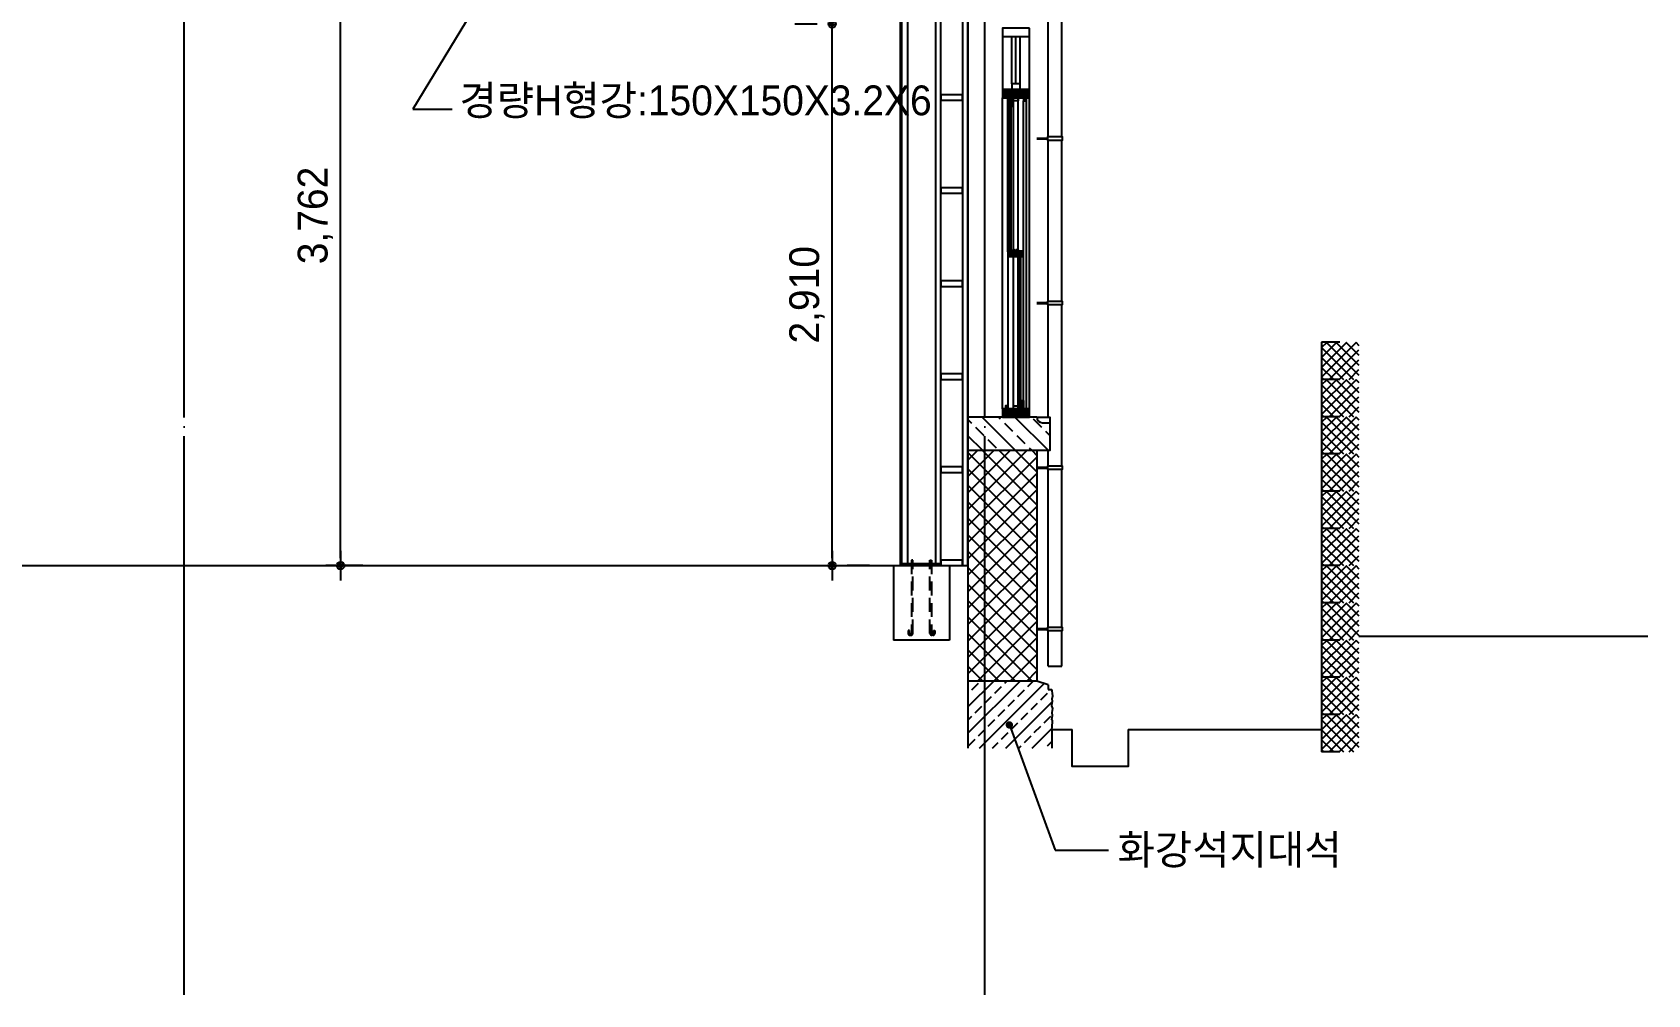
# Model space of a CAD drawing. Extents: x 257532 to 291172, y -129942 to -106182.
# Drawn here: x 274267 to 282945, y -123682 to -118511 of the extents above; entities that cross this region are included whole.
import ezdxf

# ---------------------------------------------------------------- set-up
doc = ezdxf.new("R2010")
doc.units = 0
doc.header["$LTSCALE"] = 50
doc.header["$MEASUREMENT"] = 0
doc.header["$PDMODE"] = 35
doc.header["$PDSIZE"] = -10
doc.linetypes.add('CEN', pattern=[62, 60, -1, 0, -1])
doc.linetypes.add('HID', pattern=[2.3, 1.5, -0.8])
doc.layers.get('0').update_dxf_attribs({"linetype": 'CONTINUOUS'})
doc.layers.get('DEFPOINTS').update_dxf_attribs({"linetype": 'CONTINUOUS'})
for name, color, linetype in [('4', 4, 'CONTINUOUS'), ('9', 9, 'CONTINUOUS'), ('CEN', 1, 'CEN'), ('COL', 2, 'CONTINUOUS'), ('DIM', 7, 'CONTINUOUS'), ('FI', 5, 'CONTINUOUS'), ('h', 5, 'CONTINUOUS'), ('HAT', 5, 'CONTINUOUS'), ('sec-1', 3, 'CONTINUOUS'), ('sec-2', 2, 'CONTINUOUS'), ('SHT1', 6, 'CONTINUOUS'), ('SYM', 7, 'CONTINUOUS'), ('W-1', 3, 'CONTINUOUS'), ('W-2', 2, 'CONTINUOUS'), ('WID', 4, 'CONTINUOUS')]:
    doc.layers.add(name, color=color, linetype=linetype)
doc.styles.add('GHS', font='HYWULM_0.TTF')
doc.styles.add('현창', font='HYWULM_0.TTF')
doc.dimstyles.new('STANDARD$0', dxfattribs={"dimscale": 30, "dimtxt": 3, "dimasz": 1, "dimexe": 2, "dimexo": 5, "dimgap": 0.9, "dimtad": 1, "dimtoh": 1, "dimdec": 4, "dimzin": 0, "dimdsep": 46, "dimlunit": 6, "dimtxsty": 'GHS', "dimblk1": 'DIMDOT', "dimblk2": 'DIMDOT', "dimsah": 1, "dimcen": 0.09, "dimadec": 0, "dimazin": 0, "dimtfac": 1, "dimtdec": 4, "dimtofl": 0, "dimtmove": 2, "dimatfit": 3, "dimldrblk": 'DIMDOT', "dimfxl": 1, "dimtolj": 1, "dimtzin": 0, "dimarcsym": 0})

# ---------------------------------------------------------------- blocks, each defined once
blk = doc.blocks.new('DIMDOT')
at = {"linetype": 'Continuous'}
blk.add_line((-2, 0), (2, 0), dxfattribs=at)
for radius in [0.5, 0.25]:
    blk.add_circle((0, 0), radius, dxfattribs=at)
blk = doc.blocks.new('*D9')
at = {"layer": 'DEFPOINTS', "color": 0}
for p in [(278564.1, -118466.3), (278564.1, -118466.3), (278564.1, -121376.3)]:
    blk.add_point(p, dxfattribs=at)
at = {"layer": 'SYM', "color": 211, "lineweight": -2}
for p, q in [((278364.1, -118466.3), (278484.1, -118466.3)), ((278564.1, -121336.3), (278564.1, -118506.3)), ((278764.1, -121376.3), (278644.1, -121376.3))]:
    blk.add_line(p, q, dxfattribs=at)
at = {"layer": 'SYM', "color": 211, "lineweight": -2, "xscale": 40, "yscale": 40, "zscale": 40}
for p, rotation in [((278564.1, -118466.3), 90), ((278564.1, -121376.3), 270)]:
    blk.add_blockref('DIMDOT', p, dxfattribs=dict(at, rotation=rotation))
at = {"layer": 'SYM', "color": 0, "insert": (278428.6, -119921.3), "char_height": 160, "attachment_point": 5, "rotation": 90, "style": '현창'}
blk.add_mtext('\\A1;2,910', dxfattribs=at)
blk = doc.blocks.new('*D10')
at = {"layer": 'DEFPOINTS', "color": 0}
for p in [(275923.4, -117614.6), (276243.5, -117614.6), (276243.5, -121376.3)]:
    blk.add_point(p, dxfattribs=at)
at = {"layer": 'SYM', "color": 211, "lineweight": -2}
for p, q in [((276043.5, -117614.6), (275843.4, -117614.6)), ((275923.4, -121336.3), (275923.4, -117654.6)), ((276043.5, -121376.3), (275843.4, -121376.3))]:
    blk.add_line(p, q, dxfattribs=at)
at = {"layer": 'SYM', "color": 211, "lineweight": -2, "xscale": 40, "yscale": 40, "zscale": 40}
for p, rotation in [((275923.4, -117614.6), 90), ((275923.4, -121376.3), 270)]:
    blk.add_blockref('DIMDOT', p, dxfattribs=dict(at, rotation=rotation))
at = {"layer": 'SYM', "color": 0, "insert": (275787.9, -119495.4), "char_height": 160, "attachment_point": 5, "rotation": 90, "style": '현창'}
blk.add_mtext('\\A1;3,762', dxfattribs=at)

msp = doc.modelspace()

# ---------------------------------------------------------------- hatches: boundary and pattern name
at = {"layer": '9'}
h = msp.add_hatch(dxfattribs=at)
h.set_pattern_fill('ANSI31', color=256, scale=2.104063, angle=90, style=0)
h.set_pattern_definition([(135, (184814.84, -124550.263), (-4.7237562, -4.7237562), [])])
h.paths.add_polyline_path([(279607.51145, -118863.77484), (279623.51145, -118863.77484), (279623.51145, -118818.76964), (279478.51145, -118818.76964), (279478.51145, -118863.77484), (279592.51145, -118863.77484), (279592.51145, -118878.77484), (279607.51145, -118878.77484)])
h = msp.add_hatch(dxfattribs=at)
h.set_pattern_fill('ANSI31', color=256, scale=2.104063, style=0)
h.set_pattern_definition([(45, (184814.84, -124550.263), (-4.7237562, 4.7237562), [])])
h.paths.add_polyline_path([(279523.51145, -118899.77484), (279523.51145, -118908.77484), (279538.51145, -118908.77484), (279538.51145, -118863.77484), (279508.51145, -118863.77484), (279508.51145, -118899.77484), (279515.51145, -118899.77484), (279518.51145, -118899.77484)])
h = msp.add_hatch(dxfattribs=at)
h.set_pattern_fill('ANSI31', color=256, scale=2.104063, angle=90, style=0)
h.set_pattern_definition([(135, (251534.2275, -101795.098), (-4.7237562, -4.7237562), [])])
h.paths.add_polyline_path([(279523.51145, -119691.53083), (279523.51145, -119685.0383), (279539.42003, -119685.0383), (279559.38933, -119717.50098), (279509.49826, -119717.50098), (279509.49826, -119691.53083), (279514.54801, -119691.53083), (279518.51145, -119691.53083)])
h = msp.add_hatch(dxfattribs=at)
h.set_pattern_fill('ANSI31', color=256, scale=2.104063, style=0)
h.set_pattern_definition([(45, (251540.07, -101795.098), (-4.7237562, 4.7237562), [])])
h.paths.add_polyline_path([(279575.51145, -119717.50098), (279575.51145, -119711.00844), (279570.51145, -119711.00844), (279569.79005, -119711.00844), (279558.03197, -119711.00844), (279541.58421, -119685.0383), (279586.38209, -119685.0383), (279586.38209, -119713.89402), (279582.77513, -119717.50098)])
h = msp.add_hatch(dxfattribs=at)
h.set_pattern_fill('ANSI31', color=256, scale=2.104063, angle=90, style=0)
h.set_pattern_definition([(135, (184001.3006, -125744.5426), (-4.7237562, -4.7237562), [])])
h.paths.add_polyline_path([(279494.49652, -120533.76443), (279478.49467, -120533.76443), (279478.49467, -120578.76964), (279623.51145, -120578.76964), (279623.51145, -120533.76443), (279509.49826, -120533.76443), (279509.49826, -120518.7627), (279494.49652, -120518.7627)])
h = msp.add_hatch(dxfattribs=at)
h.set_pattern_fill('ANSI31', color=256, scale=2.104063, style=0)
h.set_pattern_definition([(45, (184001.3006, -125744.5426), (-4.7237562, 4.7237562), [])])
h.paths.add_polyline_path([(279575.51145, -120497.76443), (279575.51145, -120488.76443), (279592.51145, -120488.76443), (279592.51145, -120533.76443), (279562.51145, -120533.76443), (279562.51145, -120497.76443), (279567.51145, -120497.76443), (279570.51145, -120497.76443)])
at = {"layer": 'h'}
h = msp.add_hatch(dxfattribs=at)
h.set_pattern_fill('ANSI33', color=256, scale=500, angle=90, style=0)
h.set_pattern_definition([(135, (363724.93, -210237.9), (-88.38835, -88.38835), []), (135, (363724.93, -210149.51), (-88.38835, -88.38835), [62.5, -31.25])])
h.paths.add_polyline_path([(279733.49467, -120608.76964), (279693.49467, -120608.76964, -0.4142135624), (279663.49467, -120578.76964), (279583.49467, -120578.76964), (279463.49467, -120578.76964), (279383.49467, -120578.76964), (279383.49467, -120758.76964), (279733.49467, -120758.76964)])
h.paths.add_polyline_path([(279383.49467, -120578.76964), (279293.49467, -120578.76964), (279293.49467, -120758.76964), (279383.49467, -120758.76964)])
h = msp.add_hatch(dxfattribs=at)
h.set_pattern_fill('ANSI37', color=256, scale=500, style=0)
h.set_pattern_definition([(45, (363724.926, -210237.9), (-44.194174, 44.194174), []), (135, (363724.926, -210237.9), (-44.194174, -44.194174), [])])
h.paths.add_polyline_path([(279663.49467, -120758.76964), (279383.49467, -120758.76964), (279383.49467, -121996.34773), (279663.49467, -121996.34773)])
h.paths.add_polyline_path([(279383.49467, -120758.76964), (279293.49467, -120758.76964), (279293.49467, -121996.34773), (279383.49467, -121996.34773)])
h = msp.add_hatch(dxfattribs=at)
h.set_pattern_fill('ANSI33', color=256, scale=400, style=0)
h.set_pattern_definition([(45, (363724.93, -210237.9), (-70.71068, 70.71068), []), (45, (363795.64, -210237.9), (-70.71068, 70.71068), [50, -25])])
h.paths.add_polyline_path([(279744.8609, -122129.77477), (279746.48945, -122114.20999), (279746.97998, -122104.1034), (279746.64887, -122092.38387), (279749.08925, -122076.5292), (279747.86906, -122063.11375), (279745.91349, -122049.74502), (279743.49467, -122041.34773), (279723.49467, -122041.34773), (279723.49467, -122016.34773), (279663.49467, -121996.34773), (279293.49467, -121996.34773), (279293.49467, -122356.34773), (279743.49467, -122356.34773), (279743.49467, -122256.34773), (279746.18287, -122244.28086), (279747.28247, -122210.93163), (279744.4419, -122205.25363), (279747.79753, -122182.41006), (279745.13968, -122164.78892), (279749.12277, -122143.71826)])
at = {"layer": 'HAT'}
h = msp.add_hatch(dxfattribs=at)
h.set_pattern_fill('ANSI37', color=256, scale=300, style=0)
h.set_pattern_definition([(45, (500378.725, 671524.442), (-26.5165043, 26.5165043), []), (135, (500378.725, 671524.442), (-26.5165043, -26.5165043), [])])
h.paths.add_polyline_path([(281393.49467, -120376.34774), (281393.49467, -120176.34774), (281193.49467, -120176.34774), (281193.49467, -120376.34774)])
h = msp.add_hatch(dxfattribs=at)
h.set_pattern_fill('ANSI37', color=256, scale=300, style=0)
h.set_pattern_definition([(45, (500378.725, 671324.442), (-26.5165043, 26.5165043), []), (135, (500378.725, 671324.442), (-26.5165043, -26.5165043), [])])
h.paths.add_polyline_path([(281393.49467, -120576.34774), (281393.49467, -120376.34774), (281193.49467, -120376.34774), (281193.49467, -120576.34774)])
h = msp.add_hatch(dxfattribs=at)
h.set_pattern_fill('ANSI37', color=256, scale=300, style=0)
h.set_pattern_definition([(45, (500378.725, 671124.442), (-26.5165043, 26.5165043), []), (135, (500378.725, 671124.442), (-26.5165043, -26.5165043), [])])
h.paths.add_polyline_path([(281393.49467, -120776.34774), (281393.49467, -120576.34774), (281193.49467, -120576.34774), (281193.49467, -120776.34774)])
h = msp.add_hatch(dxfattribs=at)
h.set_pattern_fill('ANSI37', color=256, scale=300, style=0)
h.set_pattern_definition([(45, (500378.725, 670924.442), (-26.5165043, 26.5165043), []), (135, (500378.725, 670924.442), (-26.5165043, -26.5165043), [])])
h.paths.add_polyline_path([(281393.49467, -120976.34774), (281393.49467, -120776.34774), (281193.49467, -120776.34774), (281193.49467, -120976.34774)])
h = msp.add_hatch(dxfattribs=at)
h.set_pattern_fill('ANSI37', color=256, scale=300, style=0)
h.set_pattern_definition([(45, (500378.725, 670724.442), (-26.5165043, 26.5165043), []), (135, (500378.725, 670724.442), (-26.5165043, -26.5165043), [])])
h.paths.add_polyline_path([(281393.49467, -121176.34774), (281393.49467, -120976.34774), (281193.49467, -120976.34774), (281193.49467, -121176.34774)])
h = msp.add_hatch(dxfattribs=at)
h.set_pattern_fill('ANSI37', color=256, scale=300, style=0)
h.set_pattern_definition([(45, (500378.725, 670524.442), (-26.5165043, 26.5165043), []), (135, (500378.725, 670524.442), (-26.5165043, -26.5165043), [])])
h.paths.add_polyline_path([(281393.49467, -121376.34774), (281393.49467, -121176.34774), (281193.49467, -121176.34774), (281193.49467, -121376.34774)])
h = msp.add_hatch(dxfattribs=at)
h.set_pattern_fill('ANSI37', color=256, scale=300, style=0)
h.set_pattern_definition([(45, (500378.725, 670324.442), (-26.5165043, 26.5165043), []), (135, (500378.725, 670324.442), (-26.5165043, -26.5165043), [])])
h.paths.add_polyline_path([(281393.49467, -121576.34774), (281393.49467, -121376.34774), (281193.49467, -121376.34774), (281193.49467, -121576.34774)])
h = msp.add_hatch(dxfattribs=at)
h.set_pattern_fill('ANSI37', color=256, scale=300, style=0)
h.set_pattern_definition([(45, (500378.725, 670124.442), (-26.5165043, 26.5165043), []), (135, (500378.725, 670124.442), (-26.5165043, -26.5165043), [])])
h.paths.add_polyline_path([(281393.49467, -121776.34774), (281393.49467, -121576.34774), (281193.49467, -121576.34774), (281193.49467, -121776.34774)])
h = msp.add_hatch(dxfattribs=at)
h.set_pattern_fill('ANSI37', color=256, scale=300, style=0)
h.set_pattern_definition([(45, (500378.725, 669924.442), (-26.5165043, 26.5165043), []), (135, (500378.725, 669924.442), (-26.5165043, -26.5165043), [])])
h.paths.add_polyline_path([(281393.49467, -121976.34774), (281393.49467, -121776.34774), (281193.49467, -121776.34774), (281193.49467, -121976.34774)])
h = msp.add_hatch(dxfattribs=at)
h.set_pattern_fill('ANSI37', color=256, scale=300, style=0)
h.set_pattern_definition([(45, (500378.725, 669724.442), (-26.5165043, 26.5165043), []), (135, (500378.725, 669724.442), (-26.5165043, -26.5165043), [])])
h.paths.add_polyline_path([(281393.49467, -122176.34774), (281393.49467, -121976.34774), (281193.49467, -121976.34774), (281193.49467, -122176.34774)])
h = msp.add_hatch(dxfattribs=at)
h.set_pattern_fill('ANSI37', color=256, scale=300, style=0)
h.set_pattern_definition([(45, (500378.725, 669524.442), (-26.5165043, 26.5165043), []), (135, (500378.725, 669524.442), (-26.5165043, -26.5165043), [])])
h.paths.add_polyline_path([(281393.49467, -122376.34774), (281393.49467, -122176.34774), (281193.49467, -122176.34774), (281193.49467, -122376.34774)])

# ---------------------------------------------------------------- linework, layer by layer
for points in [[(279538.51145, -118863.77484), (279562.51145, -118863.77484), (279562.51145, -118878.77484), (279538.51145, -118878.77484)], [(279518.51145, -118908.77484), (279518.51145, -118899.77484), (279508.51145, -118899.77484)], [(279518.51145, -119685.0383), (279518.51145, -119691.53083), (279509.49826, -119691.53083)], [(279570.51145, -119711.00844), (279570.51145, -119717.50098), (279558.03197, -119711.00844)], [(279562.51145, -120533.76443), (279538.51145, -120533.76443), (279538.51145, -120518.76443), (279562.51145, -120518.76443)], [(279570.51145, -120488.76443), (279570.51145, -120497.76443), (279562.51145, -120497.76443)]]:
    msp.add_lwpolyline(points, close=True)
at = {"layer": '4'}
for p, q in [((279478.49467, -120533.76443), (279478.51145, -118863.77484)), ((279623.51145, -120533.76443), (279623.51145, -118863.77484))]:
    msp.add_line(p, q, dxfattribs=at)
at = {"layer": '9'}
for p, q in [((279508.51145, -119691.53083), (279508.51145, -118863.77484)), ((279538.51145, -119677.07699), (279538.51145, -118863.77484)), ((279562.51145, -119679.88807), (279562.51145, -118863.77484)), ((279592.51145, -120496.86443), (279592.51145, -118878.77484)), ((279607.51145, -120533.76443), (279607.51145, -118878.77484)), ((279509.49826, -120518.76443), (279509.49826, -119717.50098)), ((279538.51145, -120533.76443), (279538.51145, -119717.50098)), ((279562.51145, -120518.76443), (279562.51145, -119717.50098))]:
    msp.add_line(p, q, dxfattribs=at)
for points in [[(279518.51145, -119691.53083), (279518.51145, -118899.77484), (279523.51145, -118899.77484), (279523.51145, -119691.53083)], [(279535.63626, -119682.615), (279531.32699, -119682.615), (279531.32699, -119685.0383), (279540.23018, -119685.0383), (279540.23018, -119682.615), (279537.97121, -119682.615)], [(279561.42117, -119682.615), (279549.37162, -119682.615), (279549.37162, -119685.0383), (279563.42469, -119685.0383), (279563.42469, -119682.615), (279552.77097, -119682.615)], [(279570.51145, -120488.76443), (279570.51145, -119717.50098)], [(279575.51145, -119717.50098), (279575.51145, -120488.76443)]]:
    msp.add_lwpolyline(points, dxfattribs=at)
msp.add_lwpolyline([(279549.37162, -119682.615), (279541.22076, -119682.615, -0.2905983528), (279538.97262, -119680.91124, -0.6696629179), (279540.72055, -119679.02842)], format="xyb", dxfattribs=at)
for centre, radius, start, end in [((279540.03344, -119681.38253), 4.56663, 64.887889508, 195.657468095), ((279540.17197, -119681.39618), 2.51573, 70.251787224, 208.978244958), ((279541.43809, -119678.10671), 1.01127, 245.704130543, 58.167454286), ((279560.00021, -119677.62359), 6.0532, 304.453037741, 354.124987674), ((279564.98307, -119678.27612), 1.03907, 1.816534704, 128.662439853)]:
    msp.add_arc(centre, radius, start, end, dxfattribs=at)
msp.add_spline([(279540.72055, -119679.02842), (279541.09136, -119680.1466), (279542.86026, -119680.69717), (279551.9673, -119679.49269), (279552.93829, -119678.65616), (279554.37805, -119678.68971), (279556.03045, -119680.56442), (279561.26429, -119680.81234), (279564.33394, -119677.46478)], degree=3, dxfattribs=at)
at = {"layer": 'CEN'}
for p, q in [((275083.49467, -123681.60654), (275083.49467, -111799.38988)), ((279383.49467, -123681.60654), (279383.49467, -111799.38988))]:
    msp.add_line(p, q, dxfattribs=at)
at = {"layer": 'COL'}
for points in [[(279607.51145, -118863.77484), (279623.51145, -118863.77484), (279623.51145, -118818.76964), (279478.51145, -118818.76964), (279478.51145, -118863.77484), (279592.51145, -118863.77484), (279592.51145, -118878.77484), (279607.51145, -118878.77484)], [(279523.51145, -118899.77484), (279523.51145, -118908.77484), (279538.51145, -118908.77484), (279538.51145, -118863.77484), (279508.51145, -118863.77484), (279508.51145, -118899.77484), (279515.51145, -118899.77484), (279518.51145, -118899.77484)], [(279523.51145, -119691.53083), (279523.51145, -119685.0383), (279539.42003, -119685.0383), (279559.38933, -119717.50098), (279509.49826, -119717.50098), (279509.49826, -119691.53083), (279514.54801, -119691.53083), (279518.51145, -119691.53083)], [(279494.49652, -120533.76443), (279478.49467, -120533.76443), (279478.49467, -120578.76964), (279623.51145, -120578.76964), (279623.51145, -120533.76443), (279509.49826, -120533.76443), (279509.49826, -120518.7627), (279494.49652, -120518.7627)], [(279575.51145, -120497.76443), (279575.51145, -120488.76443), (279592.51145, -120488.76443), (279592.51145, -120533.76443), (279562.51145, -120533.76443), (279562.51145, -120497.76443), (279567.51145, -120497.76443), (279570.51145, -120497.76443)]]:
    msp.add_lwpolyline(points, close=True, dxfattribs=at)
msp.add_lwpolyline([(279575.51145, -119717.50098), (279575.51145, -119711.00844), (279570.51145, -119711.00844), (279569.79005, -119711.00844), (279558.03197, -119711.00844), (279541.58421, -119685.0383), (279586.38209, -119685.0383), (279586.38209, -119713.89402), (279582.77513, -119717.50098), (279575.51145, -119717.50098)], dxfattribs=at)
at = {"layer": 'DIM'}
for p, q in [((277057.05337, -117696.51399), (276310.43585, -118924.80245)), ((276310.43585, -118924.80245), (276522.72346, -118924.80245)), ((279515.87809, -122232.36276), (279761.41349, -122905.96499)), ((279761.41349, -122905.96499), (280049.26838, -122905.96499))]:
    msp.add_line(p, q, dxfattribs=at)
at = {"layer": 'DIM', "const_width": 19.75429}
msp.add_lwpolyline([(279506.00095, -122232.36276, -1), (279525.75524, -122232.36276, -1)], format="xyb", close=True, dxfattribs=at)
at = {"layer": 'FI'}
for points in [[(279148.49467, -118341.4259), (279118.49467, -118341.4259), (279118.49467, -121376.34773), (279148.49467, -121376.34773)], [(279293.49467, -118341.4259), (279263.49467, -118341.4259), (279263.49467, -121376.34773), (279293.49467, -121376.34773)], [(279263.49467, -118876.34773), (279263.49467, -118846.34773), (279148.49467, -118846.34773), (279148.49467, -118876.34773)], [(279263.49467, -119376.34773), (279263.49467, -119346.34773), (279148.49467, -119346.34773), (279148.49467, -119376.34773)], [(279263.49467, -119876.34773), (279263.49467, -119846.34773), (279148.49467, -119846.34773), (279148.49467, -119876.34773)], [(279263.49467, -120376.34773), (279263.49467, -120346.34773), (279148.49467, -120346.34773), (279148.49467, -120376.34773)], [(279263.49467, -120876.34773), (279263.49467, -120846.34773), (279148.49467, -120846.34773), (279148.49467, -120876.34773)], [(279263.49467, -121376.34773), (279263.49467, -121346.34773), (279148.49467, -121346.34773), (279148.49467, -121376.34773)]]:
    msp.add_lwpolyline(points, close=True, dxfattribs=at)
at = {"layer": 'h'}
msp.add_lwpolyline([(279663.49467, -120578.76964), (279733.49467, -120578.76964), (279733.49467, -120608.76964)], dxfattribs=at)
at = {"layer": 'sec-1'}
msp.add_lwpolyline([(278929.99467, -118341.4259), (278929.99467, -121376.34773), (278938.49467, -121376.34773), (278938.49467, -118341.4259)], close=True, dxfattribs=at)
at = {"layer": 'sec-2'}
for p, q in [((278968.49467, -118341.4259), (278968.49467, -121367.34773)), ((279118.49467, -118341.4259), (279118.49467, -121367.34773))]:
    msp.add_line(p, q, dxfattribs=at)
at = {"layer": 'SHT1'}
msp.add_line((279549.15883, -119701.26964), (279551.86406, -119701.26964), dxfattribs=at)
at = {"layer": 'W-1'}
for points in [[(279623.49467, -118488.76964), (279478.49467, -118488.76964), (279478.49467, -118533.76964), (279623.49467, -118533.76964)], [(279573.49467, -118788.76964), (279528.49467, -118788.76964), (279528.49467, -118818.76964), (279573.49467, -118818.76964)]]:
    msp.add_lwpolyline(points, close=True, dxfattribs=at)
at = {"layer": 'W-2'}
for p, q in [((281291.89724, -120176.34774), (281193.49467, -120176.34774)), ((281193.49467, -120176.34774), (281193.49467, -122376.34774)), ((281291.89724, -120376.34774), (281193.49467, -120376.34774)), ((279663.49467, -120578.76964), (279293.49467, -120578.76964)), ((281291.89724, -120576.34774), (281193.49467, -120576.34774)), ((281291.89724, -120776.34774), (281193.49467, -120776.34774)), ((281291.89724, -120976.34774), (281193.49467, -120976.34774)), ((281291.89724, -121176.34774), (281193.49467, -121176.34774)), ((270873.49467, -121376.34773), (279293.49467, -121376.34773)), ((281291.89724, -121376.34774), (281193.49467, -121376.34774)), ((281291.89724, -121576.34774), (281193.49467, -121576.34774)), ((279193.49467, -121776.34773), (278893.49467, -121776.34773)), ((281291.89724, -121776.34774), (281193.49467, -121776.34774)), ((281393.49467, -121756.34774), (282945.05857, -121756.34774)), ((279663.49467, -121996.34773), (279293.49467, -121996.34773)), ((279723.49467, -122016.34773), (279663.49467, -121996.34773)), ((281291.89724, -121976.34774), (281193.49467, -121976.34774)), ((279723.49467, -122016.34773), (279723.49467, -122041.34773)), ((279723.49467, -122041.34773), (279743.49467, -122041.34773)), ((281291.89724, -122176.34774), (281193.49467, -122176.34774)), ((279743.49467, -122256.34773), (279853.49467, -122256.34773)), ((279743.49467, -122256.34773), (279743.49467, -122356.34773)), ((280153.49467, -122256.34773), (281193.49467, -122256.34773)), ((281291.89724, -122376.34774), (281193.49467, -122376.34774))]:
    msp.add_line(p, q, dxfattribs=at)
for points in [[(279293.49467, -120578.76964), (279293.49467, -122356.34773)], [(279693.49467, -120608.76964), (279733.49467, -120608.76964), (279733.49467, -120758.76964), (279293.49467, -120758.76964)], [(279663.49467, -120758.76964), (279663.49467, -121996.34773)], [(278893.49467, -121376.34773), (278893.49467, -121776.34773)], [(279193.49467, -121376.34773), (279193.49467, -121776.34773)], [(279743.49467, -122256.34773), (279746.18287, -122244.28086), (279747.28247, -122210.93163), (279744.4419, -122205.25363), (279747.79753, -122182.41006), (279745.13968, -122164.78892), (279749.12277, -122143.71826), (279744.8609, -122129.77477), (279746.48945, -122114.20999), (279746.97998, -122104.1034), (279746.64887, -122092.38387), (279749.08925, -122076.5292), (279747.86906, -122063.11375), (279745.91349, -122049.74502), (279743.49467, -122041.34773)], [(280153.49467, -122256.34773), (280153.49467, -122456.34773), (279853.49467, -122456.34773), (279853.49467, -122256.34773)]]:
    msp.add_lwpolyline(points, dxfattribs=at)
msp.add_arc((279693.49467, -120578.76964), 30, 180, 270, dxfattribs=at)
at = {"layer": 'WID'}
for p, q in [((279723.49467, -119071.75361), (279723.49467, -118207.33963)), ((279798.49467, -119071.75361), (279798.49467, -118207.33963)), ((279478.49467, -118533.76964), (279478.51145, -118818.76964)), ((279528.49467, -118788.76964), (279528.49467, -118533.76964)), ((279550.99467, -118788.76964), (279550.99467, -118533.76964)), ((279573.49467, -118788.76964), (279573.49467, -118533.76964)), ((279623.51145, -118818.76964), (279623.49467, -118533.76964)), ((279663.49467, -119079.25361), (279722.49467, -119079.25361)), ((279663.49467, -119084.25361), (279722.49467, -119084.25361)), ((279723.49467, -119956.1676), (279723.49467, -119091.75361)), ((279798.49467, -119956.1676), (279798.49467, -119091.75361)), ((279663.49467, -119963.6676), (279722.49467, -119963.6676)), ((279663.49467, -119968.6676), (279722.49467, -119968.6676)), ((279723.49467, -120578.76964), (279723.49467, -119976.1676)), ((279798.49467, -120840.58159), (279798.49467, -119976.1676)), ((279723.49467, -120840.58159), (279723.49467, -120758.76964)), ((279663.49467, -120848.08159), (279722.49467, -120848.08159)), ((279663.49467, -120853.08159), (279722.49467, -120853.08159)), ((279723.49467, -121706.34773), (279723.49467, -120860.58159)), ((279798.49467, -121706.34773), (279798.49467, -120860.58159)), ((278943.49467, -121367.34773), (278943.49467, -121376.34773)), ((278943.49467, -121367.34773), (278943.49467, -121376.34773)), ((279143.49467, -121367.34773), (278943.49467, -121367.34773)), ((279143.49467, -121367.34773), (279143.49467, -121376.34773)), ((279143.49467, -121367.34773), (279143.49467, -121376.34773)), ((279663.49467, -121713.84773), (279722.49467, -121713.84773)), ((279663.49467, -121718.84773), (279722.49467, -121718.84773)), ((279723.49467, -121916.34773), (279723.49467, -121726.34773)), ((279798.49467, -121916.34773), (279798.49467, -121726.34773)), ((279723.49467, -121916.34773), (279798.49467, -121916.34773))]:
    msp.add_line(p, q, dxfattribs=at)
msp.add_lwpolyline([(279293.49467, -118443.76964), (279293.49467, -120578.76964)], dxfattribs=at)
msp.add_lwpolyline([(279293.49467, -118443.76964), (279293.49467, -120578.76964)], dxfattribs=at)
for points in [[(279722.49467, -119071.75361), (279799.49467, -119071.75361), (279799.49467, -119091.75361), (279722.49467, -119091.75361)], [(279722.49467, -119956.1676), (279799.49467, -119956.1676), (279799.49467, -119976.1676), (279722.49467, -119976.1676)], [(279722.49467, -120840.58159), (279799.49467, -120840.58159), (279799.49467, -120860.58159), (279722.49467, -120860.58159)], [(279722.49467, -121706.34773), (279799.49467, -121706.34773), (279799.49467, -121726.34773), (279722.49467, -121726.34773)]]:
    msp.add_lwpolyline(points, close=True, dxfattribs=at)
at = {"layer": 'WID', "linetype": 'HID'}
for points in [[(278989.49467, -121738.34773, -0.4142135624), (278985.49467, -121742.34773), (278983.49467, -121742.34773, -0.4142135624), (278979.49467, -121738.34773), (278979.49467, -121725.34773), (278971.49467, -121725.34773), (278971.49467, -121740.34773, 0.4142135624), (278981.49467, -121750.34773), (278987.49467, -121750.34773, 0.4142135624), (278997.49467, -121740.34773), (278997.49467, -121347.34773), (278989.49467, -121347.34773)], [(279097.49467, -121738.34773, 0.4142135624), (279101.49467, -121742.34773), (279103.49467, -121742.34773, 0.4142135624), (279107.49467, -121738.34773), (279107.49467, -121725.34773), (279115.49467, -121725.34773), (279115.49467, -121740.34773, -0.4142135624), (279105.49467, -121750.34773), (279099.49467, -121750.34773, -0.4142135624), (279089.49467, -121740.34773), (279089.49467, -121347.34773), (279097.49467, -121347.34773)]]:
    msp.add_lwpolyline(points, format="xyb", close=True, dxfattribs=at)

# ---------------------------------------------------------------- texts
at = {"layer": 'DIM', "style": '현창'}
for s, p in [('경량H형강:150X150X3.2X6', (276561.51795, -118956.86109)), ('화강석지대석', (280096.6496, -122982.24279))]:
    msp.add_text(s, height=160, dxfattribs=at).set_placement(p)

# ---------------------------------------------------------------- dimensions: what is measured, and where the dimension line sits
at = {"layer": 'SYM'}
for base, p1, p2, picture, middle in [((275923.38815, -117614.55089), (276243.49467, -121376.34773), (276243.49467, -117614.55089), '*D10', (275787.94208, -119495.44931)), ((278564.14613, -118466.34773), (278564.14613, -121376.34773), (278564.14613, -118466.34773), '*D9', (278428.59353, -119921.34773))]:
    dim = msp.add_linear_dim(base=base, p1=p1, p2=p2, angle=270, dimstyle='STANDARD$0', override={"dimscale": 40, "dimtxt": 4, "dimgap": 1, "dimtoh": 0, "dimdle": 2, "dimclrd": 211, "dimclre": 211, "dimtix": 1, "dimtofl": 1}, dxfattribs=at)
    dim.commit()
    dim.dimension.update_dxf_attribs({"geometry": picture, "text_midpoint": middle})

doc.saveas('drawing.dxf')
